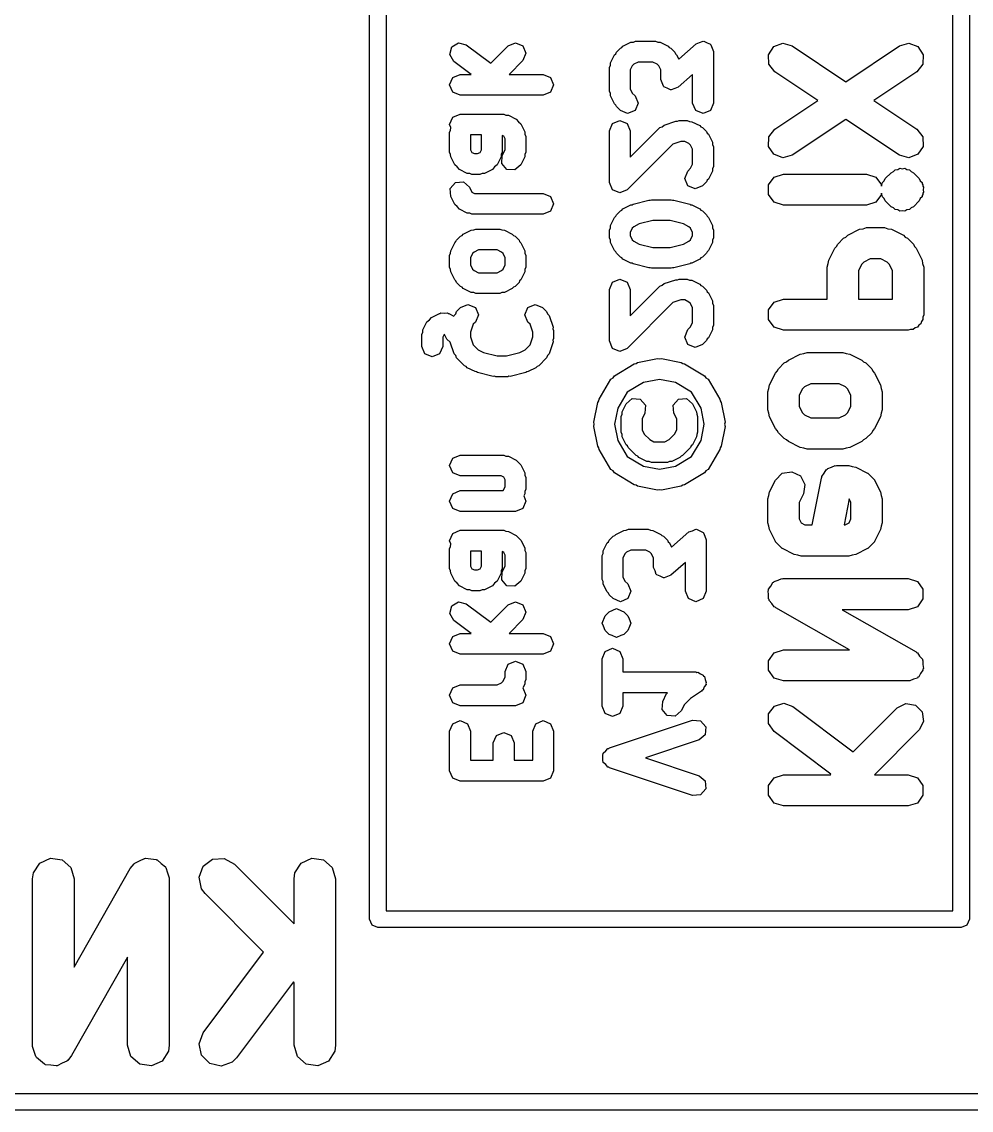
# Model space of a CAD drawing. Extents: x 111.8 to 137.4, y -130 to -95.3.
# Drawn here: x 119.78 to 125.49, y -130.02 to -123.48 of the extents above; entities that cross this region are included whole.
import ezdxf

# ---------------------------------------------------------------- set-up
doc = ezdxf.new("R2010")
doc.units = 0
doc.layers.add('BLACK', color=7, linetype='CONTINUOUS')

msp = doc.modelspace()

# ---------------------------------------------------------------- linework, layer by layer
at = {"layer": 'BLACK', "linetype": 'CONTINUOUS'}
for p, q in [((121.87, -128.875), (121.87, -120.26)), ((125.475, -120.26), (125.475, -128.875)), ((121.97, -120.31), (121.97, -128.825)), ((125.375, -128.825), (125.375, -120.31)), ((122.364, -123.636), (122.405, -123.611)), ((122.405, -123.611), (122.451, -123.623)), ((122.703, -123.629), (122.747, -123.611)), ((122.747, -123.611), (122.791, -123.629)), ((123.393, -123.632), (123.441, -123.608)), ((123.441, -123.608), (123.456, -123.607)), ((123.456, -123.607), (123.469, -123.602)), ((123.469, -123.602), (123.588, -123.602)), ((123.588, -123.602), (123.602, -123.607)), ((123.602, -123.607), (123.616, -123.608)), ((123.616, -123.608), (123.664, -123.632)), ((123.833, -123.617), (123.853, -123.61)), ((123.853, -123.61), (123.874, -123.602)), ((123.874, -123.602), (123.876, -123.603)), ((123.876, -123.603), (123.878, -123.602)), ((123.878, -123.602), (123.898, -123.612)), ((123.898, -123.612), (123.918, -123.62)), ((124.299, -123.634), (124.353, -123.614)), ((124.353, -123.614), (124.409, -123.63)), ((125.055, -123.63), (125.111, -123.614)), ((125.111, -123.614), (125.165, -123.634)), ((122.352, -123.682), (122.364, -123.636)), ((122.376, -123.723), (122.352, -123.682)), ((122.451, -123.623), (122.598, -123.734)), ((122.598, -123.734), (122.703, -123.629)), ((122.791, -123.629), (122.81, -123.673)), ((122.81, -123.673), (122.791, -123.718)), ((123.342, -123.684), (123.349, -123.677)), ((123.349, -123.677), (123.353, -123.668)), ((123.353, -123.668), (123.377, -123.644)), ((123.377, -123.644), (123.387, -123.64)), ((123.387, -123.64), (123.393, -123.632)), ((123.664, -123.632), (123.67, -123.64)), ((123.67, -123.64), (123.68, -123.644)), ((123.68, -123.644), (123.704, -123.668)), ((123.704, -123.668), (123.708, -123.677)), ((123.708, -123.677), (123.715, -123.684)), ((123.728, -123.709), (123.833, -123.617)), ((123.918, -123.62), (123.919, -123.622)), ((123.919, -123.622), (123.921, -123.623)), ((123.921, -123.623), (123.928, -123.644)), ((123.928, -123.644), (123.936, -123.664)), ((123.936, -123.664), (123.936, -123.974)), ((124.267, -123.683), (124.299, -123.634)), ((124.409, -123.63), (124.732, -123.845)), ((124.732, -123.845), (125.055, -123.63)), ((125.165, -123.634), (125.197, -123.683)), ((122.48, -123.801), (122.376, -123.723)), ((122.791, -123.718), (122.708, -123.801)), ((123.311, -123.76), (123.317, -123.746)), ((123.317, -123.746), (123.318, -123.732)), ((123.318, -123.732), (123.342, -123.684)), ((123.458, -123.739), (123.449, -123.749)), ((123.484, -123.727), (123.458, -123.739)), ((123.573, -123.727), (123.484, -123.727)), ((123.599, -123.739), (123.573, -123.727)), ((123.608, -123.749), (123.599, -123.739)), ((123.715, -123.684), (123.728, -123.709)), ((124.269, -123.74), (124.267, -123.683)), ((124.305, -123.786), (124.269, -123.74)), ((125.195, -123.74), (125.159, -123.786)), ((125.197, -123.683), (125.195, -123.74)), ((122.37, -123.82), (122.414, -123.801)), ((122.414, -123.801), (122.48, -123.801)), ((122.708, -123.801), (122.914, -123.801)), ((122.914, -123.801), (122.958, -123.82)), ((123.311, -123.902), (123.311, -123.76)), ((123.449, -123.749), (123.436, -123.774)), ((123.436, -123.774), (123.436, -123.888)), ((123.621, -123.774), (123.608, -123.749)), ((123.621, -123.831), (123.621, -123.774)), ((123.811, -123.802), (123.724, -123.878)), ((123.811, -123.974), (123.811, -123.802)), ((124.563, -123.958), (124.305, -123.786)), ((125.159, -123.786), (124.901, -123.958)), ((122.351, -123.864), (122.37, -123.82)), ((122.37, -123.908), (122.351, -123.864)), ((122.958, -123.82), (122.976, -123.864)), ((122.976, -123.864), (122.958, -123.908)), ((123.629, -123.851), (123.621, -123.831)), ((123.636, -123.872), (123.629, -123.851)), ((123.638, -123.873), (123.636, -123.872)), ((123.639, -123.875), (123.638, -123.873)), ((123.659, -123.884), (123.639, -123.875)), ((123.724, -123.878), (123.704, -123.885)), ((122.414, -123.926), (122.37, -123.908)), ((122.914, -123.926), (122.414, -123.926)), ((122.958, -123.908), (122.914, -123.926)), ((123.317, -123.916), (123.311, -123.902)), ((123.318, -123.93), (123.317, -123.916)), ((123.342, -123.978), (123.318, -123.93)), ((123.436, -123.888), (123.449, -123.913)), ((123.449, -123.913), (123.466, -123.93)), ((123.466, -123.93), (123.484, -123.974)), ((123.679, -123.893), (123.659, -123.884)), ((123.681, -123.893), (123.679, -123.893)), ((123.683, -123.893), (123.681, -123.893)), ((123.704, -123.885), (123.683, -123.893)), ((123.349, -123.985), (123.342, -123.978)), ((123.353, -123.994), (123.349, -123.985)), ((123.377, -124.018), (123.353, -123.994)), ((123.484, -123.974), (123.466, -124.018)), ((123.83, -124.018), (123.811, -123.974)), ((123.936, -123.974), (123.918, -124.018)), ((124.305, -124.13), (124.563, -123.958)), ((124.901, -123.958), (125.159, -124.13)), ((122.351, -124.102), (122.37, -124.058)), ((122.37, -124.058), (122.414, -124.039)), ((122.414, -124.039), (122.676, -124.039)), ((122.676, -124.039), (122.689, -124.045)), ((122.689, -124.045), (122.704, -124.046)), ((122.704, -124.046), (122.751, -124.07)), ((122.751, -124.07), (122.764, -124.085)), ((123.421, -124.036), (123.377, -124.018)), ((123.466, -124.018), (123.421, -124.036)), ((123.874, -124.036), (123.83, -124.018)), ((123.918, -124.018), (123.874, -124.036)), ((124.732, -124.071), (124.409, -124.286)), ((125.055, -124.286), (124.732, -124.071)), ((122.359, -124.12), (122.351, -124.102)), ((122.351, -124.15), (122.357, -124.136)), ((122.357, -124.136), (122.358, -124.122)), ((122.358, -124.122), (122.359, -124.12)), ((122.764, -124.085), (122.779, -124.098)), ((122.779, -124.098), (122.803, -124.145)), ((123.311, -124.14), (123.33, -124.096)), ((123.33, -124.096), (123.374, -124.078)), ((123.374, -124.078), (123.418, -124.096)), ((123.418, -124.096), (123.436, -124.14)), ((123.436, -124.299), (123.615, -124.12)), ((123.615, -124.12), (123.629, -124.115)), ((123.629, -124.115), (123.64, -124.105)), ((123.64, -124.105), (123.711, -124.081)), ((123.711, -124.081), (123.721, -124.082)), ((123.721, -124.082), (123.731, -124.078)), ((123.731, -124.078), (123.779, -124.078)), ((123.779, -124.078), (123.792, -124.084)), ((123.792, -124.084), (123.807, -124.085)), ((123.807, -124.085), (123.854, -124.108)), ((123.854, -124.108), (123.861, -124.116)), ((123.861, -124.116), (123.87, -124.12)), ((123.87, -124.12), (123.894, -124.144)), ((124.269, -124.175), (124.305, -124.13)), ((125.159, -124.13), (125.195, -124.175)), ((122.351, -124.269), (122.351, -124.15)), ((122.476, -124.164), (122.476, -124.254)), ((122.542, -124.164), (122.476, -124.164)), ((122.542, -124.254), (122.542, -124.164)), ((122.677, -124.172), (122.667, -124.167)), ((122.667, -124.167), (122.667, -124.269)), ((122.685, -124.188), (122.677, -124.172)), ((122.685, -124.254), (122.685, -124.188)), ((122.803, -124.145), (122.804, -124.16)), ((122.804, -124.16), (122.81, -124.173)), ((122.81, -124.173), (122.81, -124.269)), ((123.311, -124.45), (123.311, -124.14)), ((123.436, -124.14), (123.436, -124.299)), ((123.741, -124.203), (123.693, -124.219)), ((123.764, -124.203), (123.741, -124.203)), ((123.789, -124.216), (123.764, -124.203)), ((123.894, -124.144), (123.898, -124.153)), ((123.898, -124.153), (123.906, -124.16)), ((123.906, -124.16), (123.93, -124.208)), ((124.267, -124.233), (124.269, -124.175)), ((125.195, -124.175), (125.197, -124.233)), ((122.357, -124.282), (122.351, -124.269)), ((122.476, -124.254), (122.484, -124.27)), ((122.484, -124.27), (122.5, -124.277)), ((122.518, -124.277), (122.534, -124.27)), ((122.534, -124.27), (122.542, -124.254)), ((122.667, -124.269), (122.661, -124.282)), ((122.667, -124.288), (122.685, -124.254)), ((122.81, -124.269), (122.804, -124.282)), ((123.693, -124.219), (123.418, -124.494)), ((123.799, -124.225), (123.789, -124.216)), ((123.811, -124.25), (123.799, -124.225)), ((123.811, -124.34), (123.811, -124.25)), ((123.93, -124.208), (123.931, -124.222)), ((123.931, -124.222), (123.936, -124.236)), ((123.936, -124.236), (123.936, -124.355)), ((124.299, -124.281), (124.267, -124.233)), ((125.197, -124.233), (125.165, -124.281)), ((122.358, -124.297), (122.357, -124.282)), ((122.382, -124.344), (122.358, -124.297)), ((122.5, -124.277), (122.518, -124.277)), ((122.66, -124.297), (122.636, -124.344)), ((122.661, -124.282), (122.66, -124.297)), ((122.664, -124.336), (122.667, -124.288)), ((122.695, -124.372), (122.664, -124.336)), ((122.803, -124.297), (122.779, -124.344)), ((122.804, -124.282), (122.803, -124.297)), ((124.353, -124.302), (124.299, -124.281)), ((124.409, -124.286), (124.353, -124.302)), ((125.111, -124.302), (125.055, -124.286)), ((125.165, -124.281), (125.111, -124.302)), ((122.397, -124.357), (122.382, -124.344)), ((122.41, -124.372), (122.397, -124.357)), ((122.457, -124.396), (122.41, -124.372)), ((122.472, -124.397), (122.457, -124.396)), ((122.485, -124.402), (122.472, -124.397)), ((122.546, -124.397), (122.533, -124.402)), ((122.561, -124.396), (122.546, -124.397)), ((122.608, -124.372), (122.561, -124.396)), ((122.621, -124.357), (122.608, -124.372)), ((122.636, -124.344), (122.621, -124.357)), ((122.743, -124.375), (122.695, -124.372)), ((122.779, -124.344), (122.743, -124.375)), ((123.764, -124.426), (123.782, -124.382)), ((123.782, -124.382), (123.799, -124.365)), ((123.799, -124.365), (123.811, -124.34)), ((123.93, -124.383), (123.906, -124.43)), ((123.931, -124.368), (123.93, -124.383)), ((123.936, -124.355), (123.931, -124.368)), ((124.302, -124.418), (124.357, -124.4)), ((124.357, -124.4), (124.857, -124.4)), ((124.857, -124.4), (124.912, -124.418)), ((124.969, -124.427), (125.005, -124.392)), ((125.005, -124.392), (125.018, -124.385)), ((125.018, -124.385), (125.029, -124.374)), ((125.029, -124.374), (125.044, -124.372)), ((125.044, -124.372), (125.057, -124.365)), ((125.057, -124.365), (125.071, -124.368)), ((125.071, -124.368), (125.086, -124.365)), ((125.086, -124.365), (125.099, -124.372)), ((125.099, -124.372), (125.114, -124.374)), ((125.114, -124.374), (125.125, -124.385)), ((125.125, -124.385), (125.138, -124.392)), ((125.138, -124.392), (125.173, -124.427)), ((122.355, -124.487), (122.386, -124.451)), ((122.386, -124.451), (122.434, -124.447)), ((122.434, -124.447), (122.47, -124.479)), ((122.533, -124.402), (122.485, -124.402)), ((123.33, -124.494), (123.311, -124.45)), ((123.782, -124.47), (123.764, -124.426)), ((123.894, -124.447), (123.87, -124.47)), ((123.898, -124.437), (123.894, -124.447)), ((123.906, -124.43), (123.898, -124.437)), ((124.268, -124.465), (124.302, -124.418)), ((124.268, -124.523), (124.268, -124.465)), ((124.912, -124.418), (124.946, -124.465)), ((124.946, -124.465), (124.946, -124.473)), ((124.947, -124.465), (124.951, -124.458)), ((124.947, -124.472), (124.947, -124.465)), ((124.951, -124.458), (124.952, -124.451)), ((124.952, -124.451), (124.963, -124.441)), ((124.963, -124.441), (124.969, -124.427)), ((125.173, -124.427), (125.18, -124.441)), ((125.18, -124.441), (125.191, -124.451)), ((125.191, -124.451), (125.192, -124.458)), ((125.192, -124.458), (125.196, -124.465)), ((125.196, -124.465), (125.196, -124.472)), ((122.358, -124.535), (122.355, -124.487)), ((122.47, -124.479), (122.484, -124.508)), ((122.484, -124.508), (122.5, -124.516)), ((122.5, -124.516), (122.914, -124.516)), ((122.914, -124.516), (122.958, -124.534)), ((123.374, -124.512), (123.33, -124.494)), ((123.418, -124.494), (123.374, -124.512)), ((123.826, -124.489), (123.782, -124.47)), ((123.87, -124.47), (123.826, -124.489)), ((124.302, -124.569), (124.268, -124.523)), ((124.946, -124.523), (124.912, -124.569)), ((124.946, -124.473), (124.947, -124.472)), ((124.947, -124.515), (124.946, -124.514)), ((124.946, -124.514), (124.946, -124.523)), ((124.947, -124.523), (124.947, -124.515)), ((124.951, -124.529), (124.947, -124.523)), ((124.952, -124.536), (124.951, -124.529)), ((125.192, -124.529), (125.191, -124.536)), ((125.196, -124.523), (125.192, -124.529)), ((125.196, -124.472), (125.2, -124.479)), ((125.2, -124.508), (125.196, -124.515)), ((125.196, -124.515), (125.196, -124.523)), ((125.2, -124.479), (125.197, -124.494)), ((125.197, -124.494), (125.2, -124.508)), ((122.382, -124.582), (122.358, -124.535)), ((122.397, -124.595), (122.382, -124.582)), ((122.41, -124.61), (122.397, -124.595)), ((122.958, -124.534), (122.976, -124.578)), ((122.976, -124.578), (122.958, -124.622)), ((123.393, -124.608), (123.441, -124.585)), ((123.441, -124.585), (123.448, -124.584)), ((123.448, -124.584), (123.454, -124.58)), ((123.454, -124.58), (123.549, -124.556)), ((123.549, -124.556), (123.557, -124.557)), ((123.557, -124.557), (123.564, -124.554)), ((123.564, -124.554), (123.683, -124.554)), ((123.683, -124.554), (123.691, -124.557)), ((123.691, -124.557), (123.698, -124.556)), ((123.698, -124.556), (123.794, -124.58)), ((123.794, -124.58), (123.799, -124.584)), ((123.799, -124.584), (123.807, -124.585)), ((123.807, -124.585), (123.854, -124.608)), ((124.357, -124.587), (124.302, -124.569)), ((124.857, -124.587), (124.357, -124.587)), ((124.912, -124.569), (124.857, -124.587)), ((124.963, -124.547), (124.952, -124.536)), ((124.969, -124.56), (124.963, -124.547)), ((125.005, -124.596), (124.969, -124.56)), ((125.018, -124.602), (125.005, -124.596)), ((125.138, -124.596), (125.125, -124.602)), ((125.173, -124.56), (125.138, -124.596)), ((125.18, -124.547), (125.173, -124.56)), ((125.191, -124.536), (125.18, -124.547)), ((122.457, -124.634), (122.41, -124.61)), ((122.472, -124.635), (122.457, -124.634)), ((122.485, -124.641), (122.472, -124.635)), ((122.914, -124.641), (122.485, -124.641)), ((122.958, -124.622), (122.914, -124.641)), ((123.318, -124.708), (123.342, -124.66)), ((123.342, -124.66), (123.349, -124.653)), ((123.349, -124.653), (123.353, -124.644)), ((123.353, -124.644), (123.377, -124.62)), ((123.377, -124.62), (123.387, -124.616)), ((123.387, -124.616), (123.393, -124.608)), ((123.854, -124.608), (123.861, -124.616)), ((123.861, -124.616), (123.87, -124.62)), ((123.87, -124.62), (123.894, -124.644)), ((123.894, -124.644), (123.898, -124.653)), ((123.898, -124.653), (123.906, -124.66)), ((123.906, -124.66), (123.93, -124.708)), ((125.029, -124.613), (125.018, -124.602)), ((125.044, -124.615), (125.029, -124.613)), ((125.057, -124.622), (125.044, -124.615)), ((125.071, -124.62), (125.057, -124.622)), ((125.086, -124.622), (125.071, -124.62)), ((125.099, -124.615), (125.086, -124.622)), ((125.114, -124.613), (125.099, -124.615)), ((125.125, -124.602), (125.114, -124.613)), ((123.311, -124.736), (123.317, -124.722)), ((123.317, -124.722), (123.318, -124.708)), ((123.449, -124.725), (123.436, -124.75)), ((123.458, -124.716), (123.449, -124.725)), ((123.491, -124.699), (123.458, -124.716)), ((123.572, -124.679), (123.491, -124.699)), ((123.676, -124.679), (123.572, -124.679)), ((123.757, -124.699), (123.676, -124.679)), ((123.789, -124.716), (123.757, -124.699)), ((123.799, -124.725), (123.789, -124.716)), ((123.811, -124.75), (123.799, -124.725)), ((123.93, -124.708), (123.931, -124.722)), ((123.931, -124.722), (123.936, -124.736)), ((124.815, -124.731), (124.837, -124.728)), ((124.837, -124.728), (124.857, -124.721)), ((124.857, -124.721), (124.964, -124.721)), ((124.964, -124.721), (124.985, -124.728)), ((124.985, -124.728), (125.006, -124.731)), ((122.393, -124.796), (122.417, -124.772)), ((122.417, -124.772), (122.427, -124.768)), ((122.427, -124.768), (122.433, -124.76)), ((122.433, -124.76), (122.481, -124.736)), ((122.481, -124.736), (122.496, -124.735)), ((122.496, -124.735), (122.509, -124.73)), ((122.509, -124.73), (122.652, -124.73)), ((122.652, -124.73), (122.665, -124.735)), ((122.665, -124.735), (122.68, -124.736)), ((122.68, -124.736), (122.727, -124.76)), ((122.727, -124.76), (122.734, -124.768)), ((122.734, -124.768), (122.744, -124.772)), ((122.744, -124.772), (122.768, -124.796)), ((123.311, -124.783), (123.311, -124.736)), ((123.317, -124.797), (123.311, -124.783)), ((123.436, -124.75), (123.436, -124.769)), ((123.436, -124.769), (123.449, -124.794)), ((123.799, -124.794), (123.811, -124.769)), ((123.811, -124.769), (123.811, -124.75)), ((123.936, -124.783), (123.931, -124.797)), ((123.936, -124.736), (123.936, -124.783)), ((124.684, -124.82), (124.719, -124.784)), ((124.719, -124.784), (124.733, -124.778)), ((124.733, -124.778), (124.744, -124.767)), ((124.744, -124.767), (124.815, -124.731)), ((125.006, -124.731), (125.078, -124.767)), ((125.078, -124.767), (125.089, -124.778)), ((125.089, -124.778), (125.102, -124.784)), ((125.102, -124.784), (125.138, -124.82)), ((122.358, -124.86), (122.382, -124.812)), ((122.382, -124.812), (122.389, -124.805)), ((122.389, -124.805), (122.393, -124.796)), ((122.524, -124.855), (122.498, -124.868)), ((122.637, -124.855), (122.524, -124.855)), ((122.663, -124.868), (122.637, -124.855)), ((122.768, -124.796), (122.771, -124.805)), ((122.771, -124.805), (122.779, -124.812)), ((122.779, -124.812), (122.803, -124.86)), ((123.318, -124.811), (123.317, -124.797)), ((123.342, -124.859), (123.318, -124.811)), ((123.449, -124.794), (123.458, -124.803)), ((123.458, -124.803), (123.491, -124.82)), ((123.491, -124.82), (123.572, -124.84)), ((123.572, -124.84), (123.676, -124.84)), ((123.676, -124.84), (123.757, -124.82)), ((123.757, -124.82), (123.789, -124.803)), ((123.789, -124.803), (123.799, -124.794)), ((123.93, -124.811), (123.906, -124.859)), ((123.931, -124.797), (123.93, -124.811)), ((124.63, -124.916), (124.666, -124.845)), ((124.666, -124.845), (124.677, -124.834)), ((124.677, -124.834), (124.684, -124.82)), ((125.138, -124.82), (125.145, -124.834)), ((125.145, -124.834), (125.155, -124.845)), ((125.155, -124.845), (125.191, -124.916)), ((122.351, -124.888), (122.357, -124.874)), ((122.351, -124.959), (122.351, -124.888)), ((122.357, -124.874), (122.358, -124.86)), ((122.489, -124.877), (122.476, -124.902)), ((122.476, -124.902), (122.476, -124.944)), ((122.498, -124.868), (122.489, -124.877)), ((122.672, -124.877), (122.663, -124.868)), ((122.685, -124.902), (122.672, -124.877)), ((122.685, -124.944), (122.685, -124.902)), ((122.803, -124.86), (122.804, -124.874)), ((122.804, -124.874), (122.81, -124.888)), ((122.81, -124.888), (122.81, -124.959)), ((123.349, -124.866), (123.342, -124.859)), ((123.353, -124.875), (123.349, -124.866)), ((123.377, -124.899), (123.353, -124.875)), ((123.387, -124.903), (123.377, -124.899)), ((123.393, -124.911), (123.387, -124.903)), ((123.441, -124.934), (123.393, -124.911)), ((123.854, -124.911), (123.807, -124.934)), ((123.861, -124.903), (123.854, -124.911)), ((123.87, -124.899), (123.861, -124.903)), ((123.894, -124.875), (123.87, -124.899)), ((123.898, -124.866), (123.894, -124.875)), ((123.906, -124.859), (123.898, -124.866)), ((124.627, -124.937), (124.63, -124.916)), ((124.879, -124.909), (124.841, -124.928)), ((124.942, -124.909), (124.879, -124.909)), ((124.98, -124.928), (124.942, -124.909)), ((125.191, -124.916), (125.194, -124.937)), ((122.357, -124.972), (122.351, -124.959)), ((122.358, -124.987), (122.357, -124.972)), ((122.382, -125.035), (122.358, -124.987)), ((122.476, -124.944), (122.489, -124.97)), ((122.489, -124.97), (122.498, -124.979)), ((122.498, -124.979), (122.524, -124.992)), ((122.637, -124.992), (122.663, -124.979)), ((122.663, -124.979), (122.672, -124.97)), ((122.672, -124.97), (122.685, -124.944)), ((122.803, -124.987), (122.779, -125.035)), ((122.804, -124.972), (122.803, -124.987)), ((122.81, -124.959), (122.804, -124.972)), ((123.448, -124.935), (123.441, -124.934)), ((123.454, -124.939), (123.448, -124.935)), ((123.549, -124.963), (123.454, -124.939)), ((123.557, -124.962), (123.549, -124.963)), ((123.564, -124.965), (123.557, -124.962)), ((123.683, -124.965), (123.564, -124.965)), ((123.691, -124.962), (123.683, -124.965)), ((123.698, -124.963), (123.691, -124.962)), ((123.794, -124.939), (123.698, -124.963)), ((123.799, -124.935), (123.794, -124.939)), ((123.807, -124.934), (123.799, -124.935)), ((124.621, -124.958), (124.627, -124.937)), ((124.621, -125.15), (124.621, -124.958)), ((124.827, -124.942), (124.808, -124.98)), ((124.808, -124.98), (124.808, -125.15)), ((124.841, -124.928), (124.827, -124.942)), ((124.994, -124.942), (124.98, -124.928)), ((125.013, -124.98), (124.994, -124.942)), ((125.013, -125.15), (125.013, -124.98)), ((125.194, -124.937), (125.201, -124.958)), ((125.201, -124.958), (125.201, -125.244)), ((122.389, -125.041), (122.382, -125.035)), ((122.393, -125.051), (122.389, -125.041)), ((122.417, -125.075), (122.393, -125.051)), ((122.524, -124.992), (122.637, -124.992)), ((122.768, -125.051), (122.744, -125.075)), ((122.771, -125.041), (122.768, -125.051)), ((122.779, -125.035), (122.771, -125.041)), ((123.311, -125.093), (123.33, -125.049)), ((123.33, -125.049), (123.374, -125.03)), ((123.374, -125.03), (123.418, -125.049)), ((123.418, -125.049), (123.436, -125.093)), ((123.64, -125.057), (123.711, -125.034)), ((123.711, -125.034), (123.721, -125.034)), ((123.721, -125.034), (123.731, -125.03)), ((123.731, -125.03), (123.779, -125.03)), ((123.779, -125.03), (123.792, -125.036)), ((123.792, -125.036), (123.807, -125.037)), ((123.807, -125.037), (123.854, -125.061)), ((122.427, -125.079), (122.417, -125.075)), ((122.433, -125.086), (122.427, -125.079)), ((122.481, -125.11), (122.433, -125.086)), ((122.496, -125.111), (122.481, -125.11)), ((122.509, -125.117), (122.496, -125.111)), ((122.652, -125.117), (122.509, -125.117)), ((122.665, -125.111), (122.652, -125.117)), ((122.68, -125.11), (122.665, -125.111)), ((122.727, -125.086), (122.68, -125.11)), ((122.734, -125.079), (122.727, -125.086)), ((122.744, -125.075), (122.734, -125.079)), ((123.311, -125.402), (123.311, -125.093)), ((123.436, -125.251), (123.615, -125.072)), ((123.436, -125.093), (123.436, -125.251)), ((123.615, -125.072), (123.629, -125.067)), ((123.629, -125.067), (123.64, -125.057)), ((123.854, -125.061), (123.861, -125.069)), ((123.861, -125.069), (123.87, -125.072)), ((123.87, -125.072), (123.894, -125.096)), ((123.894, -125.096), (123.898, -125.106)), ((123.898, -125.106), (123.906, -125.113)), ((123.906, -125.113), (123.93, -125.16)), ((122.417, -125.201), (122.461, -125.182)), ((122.461, -125.182), (122.506, -125.201)), ((122.822, -125.201), (122.866, -125.182)), ((122.866, -125.182), (122.91, -125.201)), ((123.693, -125.171), (123.418, -125.447)), ((123.741, -125.155), (123.693, -125.171)), ((123.764, -125.155), (123.741, -125.155)), ((123.789, -125.168), (123.764, -125.155)), ((123.799, -125.177), (123.789, -125.168)), ((123.811, -125.203), (123.799, -125.177)), ((123.93, -125.16), (123.931, -125.175)), ((123.931, -125.175), (123.936, -125.188)), ((124.268, -125.215), (124.302, -125.168)), ((124.302, -125.168), (124.357, -125.15)), ((124.357, -125.15), (124.621, -125.15)), ((124.808, -125.15), (125.013, -125.15)), ((122.243, -125.26), (122.291, -125.236)), ((122.291, -125.236), (122.295, -125.236)), ((122.295, -125.236), (122.299, -125.233)), ((122.299, -125.233), (122.319, -125.234)), ((122.319, -125.234), (122.338, -125.233)), ((122.338, -125.233), (122.342, -125.236)), ((122.342, -125.236), (122.347, -125.236)), ((122.347, -125.236), (122.377, -125.252)), ((122.377, -125.252), (122.378, -125.249)), ((122.378, -125.249), (122.388, -125.238)), ((122.388, -125.238), (122.393, -125.224)), ((122.393, -125.224), (122.417, -125.201)), ((122.506, -125.201), (122.524, -125.245)), ((122.524, -125.245), (122.506, -125.289)), ((122.804, -125.245), (122.822, -125.201)), ((122.822, -125.289), (122.804, -125.245)), ((122.91, -125.201), (122.934, -125.224)), ((122.934, -125.224), (122.94, -125.238)), ((122.94, -125.238), (122.949, -125.249)), ((122.949, -125.249), (122.973, -125.32)), ((123.811, -125.292), (123.811, -125.203)), ((123.936, -125.188), (123.936, -125.307)), ((124.268, -125.273), (124.268, -125.215)), ((125.201, -125.244), (125.196, -125.258)), ((122.191, -125.336), (122.215, -125.288)), ((122.215, -125.288), (122.23, -125.275)), ((122.23, -125.275), (122.243, -125.26)), ((122.492, -125.302), (122.476, -125.35)), ((122.506, -125.289), (122.492, -125.302)), ((122.835, -125.302), (122.822, -125.289)), ((122.851, -125.35), (122.835, -125.302)), ((123.799, -125.318), (123.811, -125.292)), ((123.936, -125.307), (123.931, -125.321)), ((124.302, -125.319), (124.268, -125.273)), ((125.171, -125.307), (125.162, -125.319)), ((125.183, -125.299), (125.171, -125.307)), ((125.188, -125.285), (125.183, -125.299)), ((125.196, -125.273), (125.188, -125.285)), ((125.196, -125.258), (125.196, -125.273)), ((122.185, -125.364), (122.19, -125.35)), ((122.185, -125.435), (122.185, -125.364)), ((122.19, -125.35), (122.191, -125.336)), ((122.318, -125.363), (122.31, -125.379)), ((122.31, -125.379), (122.31, -125.435)), ((122.319, -125.362), (122.318, -125.363)), ((122.32, -125.363), (122.319, -125.362)), ((122.334, -125.392), (122.32, -125.363)), ((122.476, -125.35), (122.476, -125.377)), ((122.476, -125.377), (122.492, -125.425)), ((122.835, -125.425), (122.851, -125.377)), ((122.851, -125.377), (122.851, -125.35)), ((122.973, -125.32), (122.972, -125.33)), ((122.972, -125.33), (122.976, -125.34)), ((122.976, -125.34), (122.976, -125.388)), ((123.764, -125.379), (123.782, -125.334)), ((123.782, -125.423), (123.764, -125.379)), ((123.782, -125.334), (123.799, -125.318)), ((123.93, -125.335), (123.906, -125.383)), ((123.931, -125.321), (123.93, -125.335)), ((124.357, -125.337), (124.302, -125.319)), ((125.107, -125.337), (124.357, -125.337)), ((125.121, -125.333), (125.107, -125.337)), ((125.136, -125.333), (125.121, -125.333)), ((125.148, -125.324), (125.136, -125.333)), ((125.162, -125.319), (125.148, -125.324)), ((122.203, -125.479), (122.185, -125.435)), ((122.31, -125.435), (122.291, -125.479)), ((122.355, -125.41), (122.334, -125.392)), ((122.378, -125.479), (122.355, -125.41)), ((122.492, -125.425), (122.522, -125.455)), ((122.805, -125.455), (122.835, -125.425)), ((122.973, -125.407), (122.949, -125.479)), ((122.976, -125.388), (122.972, -125.397)), ((122.972, -125.397), (122.973, -125.407)), ((123.33, -125.447), (123.311, -125.402)), ((123.374, -125.465), (123.33, -125.447)), ((123.418, -125.447), (123.374, -125.465)), ((123.826, -125.441), (123.782, -125.423)), ((123.87, -125.423), (123.826, -125.441)), ((123.894, -125.399), (123.87, -125.423)), ((123.898, -125.389), (123.894, -125.399)), ((123.906, -125.383), (123.898, -125.389)), ((122.247, -125.498), (122.203, -125.479)), ((122.291, -125.479), (122.247, -125.498)), ((122.388, -125.49), (122.378, -125.479)), ((122.393, -125.503), (122.388, -125.49)), ((122.441, -125.551), (122.393, -125.503)), ((122.522, -125.455), (122.555, -125.472)), ((122.555, -125.472), (122.636, -125.492)), ((122.636, -125.492), (122.692, -125.492)), ((122.692, -125.492), (122.773, -125.472)), ((122.773, -125.472), (122.805, -125.455)), ((122.934, -125.503), (122.887, -125.551)), ((122.94, -125.49), (122.934, -125.503)), ((122.949, -125.479), (122.94, -125.49)), ((123.481, -125.532), (123.6, -125.508)), ((123.6, -125.508), (123.612, -125.51)), ((123.612, -125.51), (123.624, -125.508)), ((123.624, -125.508), (123.743, -125.532)), ((124.387, -125.517), (124.458, -125.481)), ((124.458, -125.481), (124.479, -125.478)), ((124.479, -125.478), (124.5, -125.471)), ((124.5, -125.471), (124.714, -125.471)), ((124.714, -125.471), (124.735, -125.478)), ((124.735, -125.478), (124.756, -125.481)), ((124.756, -125.481), (124.828, -125.517)), ((122.451, -125.555), (122.441, -125.551)), ((122.457, -125.563), (122.451, -125.555)), ((122.505, -125.586), (122.457, -125.563)), ((122.87, -125.563), (122.823, -125.586)), ((122.877, -125.555), (122.87, -125.563)), ((122.887, -125.551), (122.877, -125.555)), ((123.342, -125.611), (123.461, -125.539)), ((123.461, -125.539), (123.472, -125.538)), ((123.472, -125.538), (123.481, -125.532)), ((123.743, -125.532), (123.752, -125.538)), ((123.752, -125.538), (123.763, -125.539)), ((123.763, -125.539), (123.882, -125.611)), ((124.32, -125.584), (124.327, -125.57)), ((124.327, -125.57), (124.362, -125.534)), ((124.362, -125.534), (124.376, -125.528)), ((124.376, -125.528), (124.387, -125.517)), ((124.828, -125.517), (124.839, -125.528)), ((124.839, -125.528), (124.852, -125.534)), ((124.852, -125.534), (124.888, -125.57)), ((124.888, -125.57), (124.895, -125.584)), ((122.512, -125.587), (122.505, -125.586)), ((122.518, -125.591), (122.512, -125.587)), ((122.613, -125.615), (122.518, -125.591)), ((122.621, -125.614), (122.613, -125.615)), ((122.628, -125.617), (122.621, -125.614)), ((122.7, -125.617), (122.628, -125.617)), ((122.707, -125.614), (122.7, -125.617)), ((122.715, -125.615), (122.707, -125.614)), ((122.81, -125.591), (122.715, -125.615)), ((122.816, -125.587), (122.81, -125.591)), ((122.823, -125.586), (122.816, -125.587)), ((123.249, -125.751), (123.32, -125.632)), ((123.32, -125.632), (123.333, -125.623)), ((123.333, -125.623), (123.342, -125.611)), ((123.612, -125.633), (123.516, -125.652)), ((123.708, -125.652), (123.612, -125.633)), ((123.882, -125.611), (123.891, -125.623)), ((123.891, -125.623), (123.904, -125.632)), ((123.904, -125.632), (123.975, -125.751)), ((124.273, -125.666), (124.309, -125.595)), ((124.309, -125.595), (124.32, -125.584)), ((124.895, -125.584), (124.905, -125.595)), ((124.905, -125.595), (124.941, -125.666)), ((123.516, -125.652), (123.419, -125.71)), ((123.804, -125.71), (123.708, -125.652)), ((124.263, -125.708), (124.27, -125.687)), ((124.263, -125.815), (124.263, -125.708)), ((124.27, -125.687), (124.273, -125.666)), ((124.47, -125.692), (124.451, -125.73)), ((124.484, -125.678), (124.47, -125.692)), ((124.522, -125.659), (124.484, -125.678)), ((124.692, -125.659), (124.522, -125.659)), ((124.73, -125.678), (124.692, -125.659)), ((124.744, -125.692), (124.73, -125.678)), ((124.763, -125.73), (124.744, -125.692)), ((124.941, -125.666), (124.944, -125.687)), ((124.944, -125.687), (124.951, -125.708)), ((124.951, -125.708), (124.951, -125.815)), ((123.217, -125.89), (123.241, -125.771)), ((123.241, -125.771), (123.247, -125.762)), ((123.247, -125.762), (123.249, -125.751)), ((123.419, -125.71), (123.362, -125.806)), ((123.413, -125.779), (123.449, -125.748)), ((123.449, -125.748), (123.497, -125.751)), ((123.497, -125.751), (123.528, -125.787)), ((123.695, -125.787), (123.727, -125.751)), ((123.727, -125.751), (123.775, -125.748)), ((123.775, -125.748), (123.811, -125.779)), ((123.862, -125.806), (123.804, -125.71)), ((123.975, -125.751), (123.977, -125.762)), ((123.977, -125.762), (123.983, -125.771)), ((123.983, -125.771), (124.007, -125.89)), ((124.451, -125.73), (124.451, -125.793)), ((124.763, -125.793), (124.763, -125.73)), ((123.362, -125.806), (123.342, -125.902)), ((123.388, -125.841), (123.389, -125.827)), ((123.389, -125.827), (123.413, -125.779)), ((123.525, -125.835), (123.508, -125.87)), ((123.528, -125.787), (123.525, -125.835)), ((123.699, -125.835), (123.695, -125.787)), ((123.716, -125.87), (123.699, -125.835)), ((123.811, -125.779), (123.834, -125.827)), ((123.834, -125.827), (123.836, -125.841)), ((123.881, -125.902), (123.862, -125.806)), ((124.27, -125.836), (124.263, -125.815)), ((124.273, -125.857), (124.27, -125.836)), ((124.451, -125.793), (124.47, -125.831)), ((124.47, -125.831), (124.484, -125.845)), ((124.73, -125.845), (124.744, -125.831)), ((124.744, -125.831), (124.763, -125.793)), ((124.944, -125.836), (124.941, -125.857)), ((124.951, -125.815), (124.944, -125.836)), ((123.22, -125.902), (123.217, -125.89)), ((123.217, -125.915), (123.22, -125.902)), ((123.342, -125.902), (123.362, -125.999)), ((123.383, -125.855), (123.388, -125.841)), ((123.383, -125.95), (123.383, -125.855)), ((123.508, -125.87), (123.508, -125.935)), ((123.716, -125.935), (123.716, -125.87)), ((123.836, -125.841), (123.841, -125.855)), ((123.841, -125.855), (123.841, -125.95)), ((123.862, -125.999), (123.881, -125.902)), ((124.007, -125.89), (124.004, -125.902)), ((124.004, -125.902), (124.007, -125.915)), ((124.309, -125.928), (124.273, -125.857)), ((124.484, -125.845), (124.522, -125.864)), ((124.522, -125.864), (124.692, -125.864)), ((124.692, -125.864), (124.73, -125.845)), ((124.941, -125.857), (124.905, -125.928)), ((123.241, -126.034), (123.217, -125.915)), ((123.388, -125.963), (123.383, -125.95)), ((123.389, -125.978), (123.388, -125.963)), ((123.508, -125.935), (123.52, -125.961)), ((123.52, -125.961), (123.554, -125.994)), ((123.67, -125.994), (123.703, -125.961)), ((123.703, -125.961), (123.716, -125.935)), ((123.836, -125.963), (123.834, -125.978)), ((123.841, -125.95), (123.836, -125.963)), ((124.007, -125.915), (123.983, -126.034)), ((124.32, -125.939), (124.309, -125.928)), ((124.327, -125.953), (124.32, -125.939)), ((124.362, -125.988), (124.327, -125.953)), ((124.888, -125.953), (124.852, -125.988)), ((124.895, -125.939), (124.888, -125.953)), ((124.905, -125.928), (124.895, -125.939)), ((123.247, -126.043), (123.241, -126.034)), ((123.362, -125.999), (123.419, -126.095)), ((123.413, -126.026), (123.389, -125.978)), ((123.421, -126.032), (123.413, -126.026)), ((123.425, -126.042), (123.421, -126.032)), ((123.554, -125.994), (123.579, -126.007)), ((123.579, -126.007), (123.645, -126.007)), ((123.645, -126.007), (123.67, -125.994)), ((123.803, -126.032), (123.799, -126.042)), ((123.811, -126.026), (123.803, -126.032)), ((123.804, -126.095), (123.862, -125.999)), ((123.834, -125.978), (123.811, -126.026)), ((123.983, -126.034), (123.977, -126.043)), ((124.376, -125.995), (124.362, -125.988)), ((124.387, -126.006), (124.376, -125.995)), ((124.458, -126.042), (124.387, -126.006)), ((124.828, -126.006), (124.756, -126.042)), ((124.839, -125.995), (124.828, -126.006)), ((124.852, -125.988), (124.839, -125.995)), ((122.37, -126.105), (122.414, -126.087)), ((122.414, -126.087), (122.676, -126.087)), ((122.676, -126.087), (122.689, -126.093)), ((122.689, -126.093), (122.704, -126.094)), ((122.704, -126.094), (122.751, -126.117)), ((123.249, -126.054), (123.247, -126.043)), ((123.32, -126.173), (123.249, -126.054)), ((123.419, -126.095), (123.516, -126.153)), ((123.472, -126.089), (123.425, -126.042)), ((123.482, -126.093), (123.472, -126.089)), ((123.489, -126.101), (123.482, -126.093)), ((123.536, -126.125), (123.489, -126.101)), ((123.735, -126.101), (123.687, -126.125)), ((123.708, -126.153), (123.804, -126.095)), ((123.742, -126.093), (123.735, -126.101)), ((123.751, -126.089), (123.742, -126.093)), ((123.799, -126.042), (123.751, -126.089)), ((123.975, -126.054), (123.904, -126.173)), ((123.977, -126.043), (123.975, -126.054)), ((124.479, -126.045), (124.458, -126.042)), ((124.5, -126.052), (124.479, -126.045)), ((124.714, -126.052), (124.5, -126.052)), ((124.735, -126.045), (124.714, -126.052)), ((124.756, -126.042), (124.735, -126.045)), ((122.351, -126.15), (122.37, -126.105)), ((122.37, -126.194), (122.351, -126.15)), ((122.751, -126.117), (122.764, -126.132)), ((122.764, -126.132), (122.779, -126.145)), ((122.779, -126.145), (122.803, -126.193)), ((123.516, -126.153), (123.612, -126.172)), ((123.551, -126.126), (123.536, -126.125)), ((123.564, -126.132), (123.551, -126.126)), ((123.66, -126.132), (123.564, -126.132)), ((123.612, -126.172), (123.708, -126.153)), ((123.673, -126.126), (123.66, -126.132)), ((123.687, -126.125), (123.673, -126.126)), ((124.624, -126.168), (124.646, -126.16)), ((124.646, -126.16), (124.668, -126.15)), ((124.668, -126.15), (124.673, -126.152)), ((124.673, -126.152), (124.679, -126.15)), ((124.679, -126.15), (124.75, -126.15)), ((124.75, -126.15), (124.771, -126.156)), ((124.771, -126.156), (124.792, -126.16)), ((124.792, -126.16), (124.863, -126.195)), ((122.414, -126.212), (122.37, -126.194)), ((122.661, -126.212), (122.414, -126.212)), ((122.677, -126.22), (122.661, -126.212)), ((122.685, -126.236), (122.677, -126.22)), ((122.803, -126.193), (122.804, -126.208)), ((122.804, -126.208), (122.81, -126.221)), ((122.81, -126.221), (122.81, -126.292)), ((123.333, -126.182), (123.32, -126.173)), ((123.342, -126.194), (123.333, -126.182)), ((123.461, -126.265), (123.342, -126.194)), ((123.882, -126.194), (123.763, -126.265)), ((123.891, -126.182), (123.882, -126.194)), ((123.904, -126.173), (123.891, -126.182)), ((124.309, -126.237), (124.35, -126.196)), ((124.35, -126.196), (124.407, -126.187)), ((124.407, -126.187), (124.459, -126.212)), ((124.459, -126.212), (124.485, -126.264)), ((124.53, -126.507), (124.587, -126.225)), ((124.587, -126.225), (124.589, -126.22)), ((124.589, -126.215), (124.603, -126.195)), ((124.589, -126.22), (124.589, -126.215)), ((124.603, -126.195), (124.615, -126.175)), ((124.615, -126.175), (124.62, -126.172)), ((124.62, -126.172), (124.624, -126.168)), ((124.863, -126.195), (124.864, -126.196)), ((124.864, -126.196), (124.865, -126.196)), ((124.865, -126.196), (124.885, -126.216)), ((124.885, -126.216), (124.905, -126.236)), ((122.673, -126.301), (122.685, -126.278)), ((122.685, -126.278), (122.685, -126.236)), ((122.81, -126.292), (122.804, -126.306)), ((123.472, -126.267), (123.461, -126.265)), ((123.481, -126.273), (123.472, -126.267)), ((123.6, -126.297), (123.481, -126.273)), ((123.612, -126.295), (123.6, -126.297)), ((123.624, -126.297), (123.612, -126.295)), ((123.743, -126.273), (123.624, -126.297)), ((123.752, -126.267), (123.743, -126.273)), ((123.763, -126.265), (123.752, -126.267)), ((124.273, -126.309), (124.309, -126.237)), ((124.485, -126.264), (124.477, -126.321)), ((124.905, -126.236), (124.905, -126.237)), ((124.905, -126.237), (124.905, -126.237)), ((124.905, -126.237), (124.941, -126.309)), ((122.351, -126.364), (122.37, -126.32)), ((122.37, -126.32), (122.414, -126.301)), ((122.414, -126.301), (122.673, -126.301)), ((122.803, -126.32), (122.797, -126.333)), ((122.797, -126.333), (122.81, -126.364)), ((122.804, -126.306), (122.803, -126.32)), ((124.263, -126.351), (124.27, -126.33)), ((124.263, -126.494), (124.263, -126.351)), ((124.27, -126.33), (124.273, -126.309)), ((124.477, -126.321), (124.451, -126.373)), ((124.753, -126.351), (124.722, -126.507)), ((124.763, -126.373), (124.753, -126.351)), ((124.941, -126.309), (124.944, -126.33)), ((124.944, -126.33), (124.951, -126.351)), ((124.951, -126.351), (124.951, -126.494)), ((122.37, -126.408), (122.351, -126.364)), ((122.414, -126.426), (122.37, -126.408)), ((122.747, -126.426), (122.414, -126.426)), ((122.791, -126.408), (122.747, -126.426)), ((122.81, -126.364), (122.791, -126.408)), ((124.451, -126.373), (124.451, -126.471)), ((124.763, -126.471), (124.763, -126.373)), ((124.451, -126.471), (124.463, -126.495)), ((124.752, -126.495), (124.763, -126.471)), ((122.351, -126.602), (122.37, -126.558)), ((122.37, -126.558), (122.414, -126.539)), ((122.414, -126.539), (122.676, -126.539)), ((122.676, -126.539), (122.689, -126.545)), ((122.689, -126.545), (122.704, -126.546)), ((122.704, -126.546), (122.751, -126.57)), ((123.35, -126.564), (123.398, -126.54)), ((123.398, -126.54), (123.412, -126.539)), ((123.412, -126.539), (123.426, -126.533)), ((123.426, -126.533), (123.545, -126.533)), ((123.545, -126.533), (123.558, -126.539)), ((123.558, -126.539), (123.573, -126.54)), ((123.573, -126.54), (123.62, -126.564)), ((123.684, -126.64), (123.789, -126.549)), ((123.789, -126.549), (123.81, -126.542)), ((123.81, -126.542), (123.83, -126.533)), ((123.83, -126.533), (123.832, -126.534)), ((123.832, -126.534), (123.834, -126.533)), ((123.834, -126.533), (123.854, -126.543)), ((123.854, -126.543), (123.874, -126.552)), ((123.874, -126.552), (123.875, -126.554)), ((123.875, -126.554), (123.877, -126.555)), ((123.877, -126.555), (123.884, -126.575)), ((124.27, -126.514), (124.263, -126.494)), ((124.273, -126.535), (124.27, -126.514)), ((124.309, -126.607), (124.273, -126.535)), ((124.463, -126.495), (124.486, -126.507)), ((124.486, -126.507), (124.53, -126.507)), ((124.722, -126.507), (124.728, -126.507)), ((124.728, -126.507), (124.752, -126.495)), ((124.941, -126.535), (124.905, -126.607)), ((124.944, -126.514), (124.941, -126.535)), ((124.951, -126.494), (124.944, -126.514)), ((122.359, -126.62), (122.351, -126.602)), ((122.357, -126.636), (122.358, -126.622)), ((122.358, -126.622), (122.359, -126.62)), ((122.751, -126.57), (122.764, -126.585)), ((122.764, -126.585), (122.779, -126.598)), ((122.779, -126.598), (122.803, -126.645)), ((123.274, -126.663), (123.298, -126.615)), ((123.298, -126.615), (123.306, -126.609)), ((123.306, -126.609), (123.31, -126.599)), ((123.31, -126.599), (123.334, -126.575)), ((123.334, -126.575), (123.343, -126.571)), ((123.343, -126.571), (123.35, -126.564)), ((123.62, -126.564), (123.627, -126.571)), ((123.627, -126.571), (123.636, -126.575)), ((123.636, -126.575), (123.66, -126.599)), ((123.66, -126.599), (123.664, -126.609)), ((123.664, -126.609), (123.672, -126.615)), ((123.672, -126.615), (123.684, -126.64)), ((123.884, -126.575), (123.893, -126.596)), ((123.893, -126.596), (123.893, -126.905)), ((124.31, -126.607), (124.309, -126.607)), ((124.31, -126.608), (124.31, -126.607)), ((124.33, -126.628), (124.31, -126.608)), ((124.905, -126.608), (124.885, -126.628)), ((124.905, -126.607), (124.905, -126.607)), ((124.905, -126.607), (124.905, -126.608)), ((122.351, -126.65), (122.357, -126.636)), ((122.351, -126.769), (122.351, -126.65)), ((122.476, -126.664), (122.476, -126.754)), ((122.542, -126.664), (122.476, -126.664)), ((122.542, -126.754), (122.542, -126.664)), ((122.677, -126.672), (122.667, -126.667)), ((122.667, -126.667), (122.667, -126.769)), ((122.685, -126.688), (122.677, -126.672)), ((122.685, -126.754), (122.685, -126.688)), ((122.803, -126.645), (122.804, -126.66)), ((122.804, -126.66), (122.81, -126.673)), ((122.81, -126.673), (122.81, -126.769)), ((123.268, -126.691), (123.273, -126.678)), ((123.273, -126.678), (123.274, -126.663)), ((123.405, -126.68), (123.393, -126.706)), ((123.415, -126.671), (123.405, -126.68)), ((123.44, -126.658), (123.415, -126.671)), ((123.53, -126.658), (123.44, -126.658)), ((123.555, -126.671), (123.53, -126.658)), ((123.565, -126.68), (123.555, -126.671)), ((123.577, -126.706), (123.565, -126.68)), ((124.35, -126.648), (124.33, -126.628)), ((124.351, -126.649), (124.35, -126.648)), ((124.35, -126.648), (124.35, -126.648)), ((124.422, -126.685), (124.351, -126.649)), ((124.444, -126.688), (124.422, -126.685)), ((124.464, -126.694), (124.444, -126.688)), ((124.771, -126.688), (124.75, -126.694)), ((124.792, -126.685), (124.771, -126.688)), ((124.863, -126.649), (124.792, -126.685)), ((124.864, -126.648), (124.863, -126.649)), ((124.865, -126.648), (124.864, -126.648)), ((124.885, -126.628), (124.865, -126.648)), ((122.476, -126.754), (122.484, -126.77)), ((122.534, -126.77), (122.542, -126.754)), ((122.667, -126.788), (122.685, -126.754)), ((123.268, -126.834), (123.268, -126.691)), ((123.393, -126.706), (123.393, -126.819)), ((123.577, -126.762), (123.577, -126.706)), ((123.768, -126.733), (123.681, -126.809)), ((123.768, -126.905), (123.768, -126.733)), ((124.75, -126.694), (124.464, -126.694)), ((122.357, -126.782), (122.351, -126.769)), ((122.358, -126.797), (122.357, -126.782)), ((122.382, -126.844), (122.358, -126.797)), ((122.484, -126.77), (122.5, -126.777)), ((122.5, -126.777), (122.518, -126.777)), ((122.518, -126.777), (122.534, -126.77)), ((122.66, -126.797), (122.636, -126.844)), ((122.661, -126.782), (122.66, -126.797)), ((122.667, -126.769), (122.661, -126.782)), ((122.664, -126.836), (122.667, -126.788)), ((122.803, -126.797), (122.779, -126.844)), ((122.804, -126.782), (122.803, -126.797)), ((122.81, -126.769), (122.804, -126.782)), ((123.393, -126.819), (123.405, -126.844)), ((123.586, -126.783), (123.577, -126.762)), ((123.593, -126.804), (123.586, -126.783)), ((123.595, -126.805), (123.593, -126.804)), ((123.596, -126.807), (123.595, -126.805)), ((123.616, -126.815), (123.596, -126.807)), ((123.636, -126.825), (123.616, -126.815)), ((123.66, -126.816), (123.64, -126.825)), ((123.681, -126.809), (123.66, -126.816)), ((122.397, -126.857), (122.382, -126.844)), ((122.41, -126.872), (122.397, -126.857)), ((122.457, -126.896), (122.41, -126.872)), ((122.608, -126.872), (122.561, -126.896)), ((122.621, -126.857), (122.608, -126.872)), ((122.636, -126.844), (122.621, -126.857)), ((122.695, -126.872), (122.664, -126.836)), ((122.743, -126.875), (122.695, -126.872)), ((122.779, -126.844), (122.743, -126.875)), ((123.273, -126.847), (123.268, -126.834)), ((123.274, -126.862), (123.273, -126.847)), ((123.298, -126.909), (123.274, -126.862)), ((123.405, -126.844), (123.422, -126.861)), ((123.422, -126.861), (123.44, -126.905)), ((123.638, -126.824), (123.636, -126.825)), ((123.64, -126.825), (123.638, -126.824)), ((124.268, -126.893), (124.282, -126.874)), ((124.282, -126.874), (124.294, -126.853)), ((124.294, -126.853), (124.299, -126.851)), ((124.299, -126.851), (124.302, -126.846)), ((124.302, -126.846), (124.325, -126.839)), ((124.325, -126.839), (124.347, -126.829)), ((124.347, -126.829), (124.352, -126.83)), ((124.352, -126.83), (124.357, -126.828)), ((124.357, -126.828), (125.107, -126.828)), ((125.107, -126.828), (125.162, -126.846)), ((125.162, -126.846), (125.196, -126.893)), ((122.472, -126.897), (122.457, -126.896)), ((122.485, -126.902), (122.472, -126.897)), ((122.533, -126.902), (122.485, -126.902)), ((122.546, -126.897), (122.533, -126.902)), ((122.561, -126.896), (122.546, -126.897)), ((123.306, -126.916), (123.298, -126.909)), ((123.31, -126.926), (123.306, -126.916)), ((123.334, -126.949), (123.31, -126.926)), ((123.378, -126.968), (123.334, -126.949)), ((123.422, -126.949), (123.378, -126.968)), ((123.44, -126.905), (123.422, -126.949)), ((123.786, -126.949), (123.768, -126.905)), ((123.83, -126.968), (123.786, -126.949)), ((123.874, -126.949), (123.83, -126.968)), ((123.893, -126.905), (123.874, -126.949)), ((124.265, -126.903), (124.268, -126.898)), ((124.268, -126.927), (124.265, -126.903)), ((124.268, -126.898), (124.268, -126.893)), ((124.268, -126.951), (124.268, -126.927)), ((125.196, -126.893), (125.196, -126.951)), ((122.352, -127.039), (122.364, -126.993)), ((122.364, -126.993), (122.405, -126.969)), ((122.405, -126.969), (122.451, -126.98)), ((122.451, -126.98), (122.598, -127.091)), ((122.598, -127.091), (122.703, -126.986)), ((122.703, -126.986), (122.747, -126.968)), ((122.747, -126.968), (122.791, -126.986)), ((122.791, -126.986), (122.81, -127.03)), ((123.31, -127.028), (123.354, -127.009)), ((123.354, -127.009), (123.385, -127.022)), ((124.271, -126.955), (124.268, -126.951)), ((124.272, -126.961), (124.271, -126.955)), ((124.288, -126.978), (124.272, -126.961)), ((124.302, -126.998), (124.288, -126.978)), ((124.307, -127), (124.302, -126.998)), ((124.311, -127.004), (124.307, -127)), ((124.754, -127.257), (124.311, -127.004)), ((125.107, -127.016), (124.71, -127.016)), ((124.71, -127.016), (125.154, -127.269)), ((125.162, -126.998), (125.107, -127.016)), ((125.196, -126.951), (125.162, -126.998)), ((122.376, -127.08), (122.352, -127.039)), ((122.48, -127.158), (122.376, -127.08)), ((122.791, -127.075), (122.708, -127.158)), ((122.81, -127.03), (122.791, -127.075)), ((123.268, -127.096), (123.286, -127.052)), ((123.286, -127.052), (123.31, -127.028)), ((123.286, -127.052), (123.286, -127.052)), ((123.286, -127.052), (123.286, -127.052)), ((123.31, -127.028), (123.31, -127.028)), ((123.31, -127.028), (123.31, -127.028)), ((123.385, -127.022), (123.398, -127.028)), ((123.398, -127.028), (123.398, -127.028)), ((123.398, -127.028), (123.398, -127.028)), ((123.398, -127.028), (123.422, -127.052)), ((123.422, -127.052), (123.43, -127.07)), ((123.43, -127.07), (123.44, -127.096)), ((123.275, -127.114), (123.268, -127.096)), ((123.286, -127.14), (123.275, -127.114)), ((123.31, -127.164), (123.286, -127.14)), ((123.286, -127.14), (123.286, -127.14)), ((123.286, -127.14), (123.286, -127.14)), ((123.422, -127.14), (123.398, -127.164)), ((123.432, -127.116), (123.422, -127.14)), ((123.44, -127.096), (123.432, -127.116)), ((123.44, -127.096), (123.44, -127.096)), ((122.351, -127.221), (122.37, -127.177)), ((122.37, -127.177), (122.414, -127.158)), ((122.414, -127.158), (122.48, -127.158)), ((122.708, -127.158), (122.914, -127.158)), ((122.914, -127.158), (122.958, -127.177)), ((122.958, -127.177), (122.976, -127.221)), ((123.328, -127.171), (123.31, -127.164)), ((123.354, -127.182), (123.328, -127.171)), ((123.38, -127.171), (123.354, -127.182)), ((123.354, -127.182), (123.354, -127.182)), ((123.398, -127.164), (123.38, -127.171)), ((122.37, -127.265), (122.351, -127.221)), ((122.414, -127.283), (122.37, -127.265)), ((122.958, -127.265), (122.914, -127.283)), ((122.976, -127.221), (122.958, -127.265)), ((123.268, -127.31), (123.286, -127.266)), ((123.286, -127.266), (123.33, -127.247)), ((123.33, -127.247), (123.374, -127.266)), ((123.374, -127.266), (123.393, -127.31)), ((124.268, -127.322), (124.302, -127.275)), ((124.302, -127.275), (124.357, -127.257)), ((124.357, -127.257), (124.754, -127.257)), ((125.154, -127.269), (125.157, -127.273)), ((125.157, -127.273), (125.162, -127.275)), ((125.162, -127.275), (125.176, -127.294)), ((122.914, -127.283), (122.414, -127.283)), ((122.685, -127.388), (122.703, -127.343)), ((122.703, -127.343), (122.747, -127.325)), ((122.747, -127.325), (122.791, -127.343)), ((122.791, -127.343), (122.81, -127.388)), ((123.268, -127.596), (123.268, -127.31)), ((123.393, -127.31), (123.393, -127.39)), ((124.268, -127.38), (124.268, -127.322)), ((125.176, -127.294), (125.193, -127.312)), ((125.193, -127.312), (125.193, -127.317)), ((125.193, -127.317), (125.196, -127.322)), ((125.196, -127.322), (125.196, -127.346)), ((122.685, -127.42), (122.685, -127.388)), ((122.81, -127.388), (122.81, -127.435)), ((123.393, -127.39), (123.83, -127.39)), ((123.83, -127.39), (123.836, -127.393)), ((123.836, -127.393), (123.843, -127.392)), ((123.843, -127.392), (123.858, -127.402)), ((123.858, -127.402), (123.874, -127.409)), ((124.302, -127.427), (124.268, -127.38)), ((125.182, -127.399), (125.17, -127.42)), ((125.196, -127.38), (125.182, -127.399)), ((125.196, -127.346), (125.199, -127.37)), ((125.199, -127.37), (125.196, -127.374)), ((125.196, -127.374), (125.196, -127.38)), ((122.37, -127.486), (122.414, -127.468)), ((122.414, -127.468), (122.637, -127.468)), ((122.637, -127.468), (122.663, -127.455)), ((122.663, -127.455), (122.672, -127.446)), ((122.672, -127.446), (122.685, -127.42)), ((122.803, -127.463), (122.791, -127.486)), ((122.804, -127.449), (122.803, -127.463)), ((122.81, -127.435), (122.804, -127.449)), ((123.874, -127.409), (123.877, -127.415)), ((123.877, -127.415), (123.882, -127.418)), ((123.892, -127.465), (123.881, -127.48)), ((123.882, -127.418), (123.886, -127.436)), ((123.886, -127.436), (123.893, -127.453)), ((123.893, -127.453), (123.89, -127.459)), ((123.89, -127.459), (123.892, -127.465)), ((124.357, -127.444), (124.302, -127.427)), ((125.107, -127.444), (124.357, -127.444)), ((125.112, -127.443), (125.107, -127.444)), ((125.117, -127.444), (125.112, -127.443)), ((125.139, -127.434), (125.117, -127.444)), ((125.162, -127.427), (125.139, -127.434)), ((125.165, -127.422), (125.162, -127.427)), ((125.17, -127.42), (125.165, -127.422)), ((122.351, -127.53), (122.37, -127.486)), ((122.37, -127.575), (122.351, -127.53)), ((122.791, -127.486), (122.81, -127.53)), ((122.81, -127.53), (122.791, -127.575)), ((123.661, -127.515), (123.393, -127.515)), ((123.393, -127.515), (123.393, -127.596)), ((123.632, -127.568), (123.655, -127.52)), ((123.655, -127.52), (123.661, -127.515)), ((123.865, -127.505), (123.799, -127.549)), ((123.869, -127.5), (123.865, -127.505)), ((123.874, -127.497), (123.869, -127.5)), ((123.881, -127.48), (123.874, -127.497)), ((122.414, -127.593), (122.37, -127.575)), ((122.747, -127.593), (122.414, -127.593)), ((122.791, -127.575), (122.747, -127.593)), ((123.286, -127.64), (123.268, -127.596)), ((123.393, -127.596), (123.374, -127.64)), ((123.628, -127.615), (123.632, -127.568)), ((123.763, -127.585), (123.743, -127.624)), ((123.799, -127.549), (123.763, -127.585)), ((124.268, -127.642), (124.303, -127.595)), ((124.303, -127.595), (124.359, -127.578)), ((124.359, -127.578), (124.413, -127.597)), ((124.413, -127.597), (124.777, -127.87)), ((125.041, -127.606), (125.093, -127.58)), ((125.093, -127.58), (125.15, -127.589)), ((125.15, -127.589), (125.191, -127.63)), ((123.33, -127.658), (123.286, -127.64)), ((123.374, -127.64), (123.33, -127.658)), ((123.659, -127.652), (123.628, -127.615)), ((123.707, -127.655), (123.659, -127.652)), ((123.743, -127.624), (123.707, -127.655)), ((124.268, -127.7), (124.268, -127.642)), ((124.777, -127.87), (125.041, -127.606)), ((125.191, -127.63), (125.2, -127.687)), ((122.351, -127.745), (122.37, -127.701)), ((122.37, -127.701), (122.414, -127.682)), ((122.414, -127.682), (122.458, -127.701)), ((122.458, -127.701), (122.476, -127.745)), ((122.851, -127.745), (122.87, -127.701)), ((122.87, -127.701), (122.914, -127.682)), ((122.914, -127.682), (122.958, -127.701)), ((122.958, -127.701), (122.976, -127.745)), ((123.311, -127.846), (123.811, -127.679)), ((123.811, -127.679), (123.858, -127.683)), ((123.858, -127.683), (123.89, -127.719)), ((123.89, -127.719), (123.886, -127.767)), ((124.301, -127.747), (124.268, -127.7)), ((125.2, -127.687), (125.173, -127.738)), ((122.351, -127.983), (122.351, -127.745)), ((122.476, -127.745), (122.476, -127.92)), ((122.613, -127.816), (122.632, -127.772)), ((122.632, -127.772), (122.676, -127.754)), ((122.676, -127.754), (122.72, -127.772)), ((122.72, -127.772), (122.738, -127.816)), ((122.851, -127.92), (122.851, -127.745)), ((122.976, -127.745), (122.976, -127.983)), ((123.85, -127.798), (123.528, -127.905)), ((123.886, -127.767), (123.85, -127.798)), ((124.643, -128.004), (124.301, -127.747)), ((125.173, -127.738), (124.905, -128.007)), ((122.613, -127.92), (122.613, -127.816)), ((122.738, -127.816), (122.738, -127.92)), ((123.274, -127.877), (123.289, -127.864)), ((123.289, -127.864), (123.302, -127.849)), ((123.302, -127.849), (123.307, -127.849)), ((123.307, -127.849), (123.311, -127.846)), ((122.476, -127.92), (122.613, -127.92)), ((122.738, -127.92), (122.851, -127.92)), ((123.271, -127.885), (123.274, -127.882)), ((123.272, -127.905), (123.271, -127.885)), ((123.271, -127.925), (123.272, -127.905)), ((123.274, -127.929), (123.271, -127.925)), ((123.274, -127.882), (123.274, -127.877)), ((123.274, -127.933), (123.274, -127.929)), ((123.528, -127.905), (123.85, -128.013)), ((122.37, -128.027), (122.351, -127.983)), ((122.976, -127.983), (122.958, -128.027)), ((123.289, -127.946), (123.274, -127.933)), ((123.302, -127.961), (123.289, -127.946)), ((123.307, -127.961), (123.302, -127.961)), ((123.311, -127.965), (123.307, -127.961)), ((123.811, -128.131), (123.311, -127.965)), ((122.414, -128.045), (122.37, -128.027)), ((122.914, -128.045), (122.414, -128.045)), ((122.958, -128.027), (122.914, -128.045)), ((123.85, -128.013), (123.886, -128.044)), ((123.886, -128.044), (123.89, -128.092)), ((124.268, -128.072), (124.302, -128.025)), ((124.302, -128.025), (124.357, -128.007)), ((124.357, -128.007), (124.64, -128.007)), ((124.64, -128.007), (124.643, -128.004)), ((124.905, -128.007), (125.107, -128.007)), ((125.107, -128.007), (125.162, -128.025)), ((125.162, -128.025), (125.196, -128.072)), ((123.89, -128.092), (123.858, -128.128)), ((124.268, -128.13), (124.268, -128.072)), ((125.196, -128.072), (125.196, -128.13)), ((123.858, -128.128), (123.811, -128.131)), ((124.302, -128.177), (124.268, -128.13)), ((124.357, -128.194), (124.302, -128.177)), ((125.162, -128.177), (125.107, -128.194)), ((125.196, -128.13), (125.162, -128.177)), ((125.107, -128.194), (124.357, -128.194)), ((119.888, -128.538), (119.952, -128.509)), ((119.952, -128.509), (120.022, -128.519)), ((120.022, -128.519), (120.075, -128.565)), ((120.488, -128.524), (120.517, -128.51)), ((120.517, -128.51), (120.52, -128.51)), ((120.52, -128.51), (120.523, -128.509)), ((120.523, -128.509), (120.555, -128.513)), ((120.555, -128.513), (120.587, -128.516)), ((120.587, -128.516), (120.59, -128.518)), ((120.59, -128.518), (120.593, -128.519)), ((120.593, -128.519), (120.617, -128.54)), ((120.87, -128.557), (120.926, -128.515)), ((120.926, -128.515), (120.996, -128.51)), ((120.996, -128.51), (121.058, -128.544)), ((121.459, -128.538), (121.523, -128.509)), ((121.523, -128.509), (121.593, -128.519)), ((121.593, -128.519), (121.646, -128.565)), ((119.85, -128.597), (119.888, -128.538)), ((120.075, -128.565), (120.095, -128.632)), ((120.095, -129.162), (120.432, -128.57)), ((120.432, -128.57), (120.455, -128.542)), ((120.455, -128.542), (120.457, -128.541)), ((120.457, -128.541), (120.459, -128.538)), ((120.459, -128.538), (120.488, -128.524)), ((120.617, -128.54), (120.643, -128.56)), ((120.643, -128.56), (120.644, -128.563)), ((120.644, -128.563), (120.646, -128.565)), ((120.646, -128.565), (120.655, -128.596)), ((120.845, -128.623), (120.87, -128.557)), ((121.058, -128.544), (121.416, -128.902)), ((121.421, -128.597), (121.459, -128.538)), ((121.646, -128.565), (121.666, -128.632)), ((119.845, -128.632), (119.85, -128.597)), ((119.845, -129.632), (119.845, -128.632)), ((120.095, -128.632), (120.095, -129.162)), ((120.655, -128.596), (120.666, -128.626)), ((120.666, -128.626), (120.665, -128.629)), ((120.665, -128.629), (120.666, -128.632)), ((120.666, -128.632), (120.666, -129.632)), ((120.86, -128.692), (120.845, -128.623)), ((121.416, -128.632), (121.421, -128.597)), ((121.416, -128.902), (121.416, -128.632)), ((121.666, -128.632), (121.666, -129.632)), ((120.881, -128.721), (120.86, -128.692)), ((121.233, -129.073), (120.881, -128.721)), ((121.97, -128.825), (125.375, -128.825)), ((121.885, -128.91), (121.87, -128.875)), ((121.92, -128.925), (121.885, -128.91)), ((125.46, -128.91), (125.425, -128.925)), ((125.475, -128.875), (125.46, -128.91)), ((125.425, -128.925), (121.92, -128.925)), ((120.416, -129.103), (120.078, -129.694)), ((120.416, -129.632), (120.416, -129.103)), ((120.87, -129.557), (121.233, -129.073)), ((121.412, -129.251), (121.07, -129.707)), ((121.416, -129.256), (121.412, -129.251)), ((121.416, -129.632), (121.416, -129.256)), ((120.845, -129.623), (120.87, -129.557)), ((120.86, -129.692), (120.845, -129.623)), ((119.845, -129.636), (119.845, -129.632)), ((119.845, -129.639), (119.845, -129.636)), ((119.855, -129.669), (119.845, -129.639)), ((119.864, -129.7), (119.855, -129.669)), ((120.078, -129.694), (120.056, -129.723)), ((120.436, -129.7), (120.416, -129.632)), ((120.661, -129.668), (120.623, -129.727)), ((120.666, -129.632), (120.661, -129.668)), ((120.909, -129.742), (120.86, -129.692)), ((121.436, -129.7), (121.416, -129.632)), ((121.661, -129.668), (121.623, -129.727)), ((121.666, -129.632), (121.661, -129.668)), ((119.867, -129.702), (119.864, -129.7)), ((119.868, -129.705), (119.867, -129.702)), ((119.893, -129.725), (119.868, -129.705)), ((119.917, -129.746), (119.893, -129.725)), ((119.921, -129.747), (119.917, -129.746)), ((119.923, -129.749), (119.921, -129.747)), ((119.955, -129.752), (119.923, -129.749)), ((119.987, -129.756), (119.955, -129.752)), ((119.99, -129.755), (119.987, -129.756)), ((119.993, -129.755), (119.99, -129.755)), ((120.022, -129.74), (119.993, -129.755)), ((120.051, -129.727), (120.022, -129.74)), ((120.053, -129.724), (120.051, -129.727)), ((120.056, -129.723), (120.053, -129.724)), ((120.489, -129.746), (120.436, -129.7)), ((120.559, -129.756), (120.489, -129.746)), ((120.623, -129.727), (120.559, -129.756)), ((120.978, -129.757), (120.909, -129.742)), ((121.044, -129.733), (120.978, -129.757)), ((121.07, -129.707), (121.044, -129.733)), ((121.489, -129.746), (121.436, -129.7)), ((121.559, -129.756), (121.489, -129.746)), ((121.623, -129.727), (121.559, -129.756)), ((111.889, -129.922), (136.331, -129.922)), ((136.381, -130.022), (111.839, -130.022))]:
    msp.add_line(p, q, dxfattribs=at)

doc.saveas('drawing.dxf')
